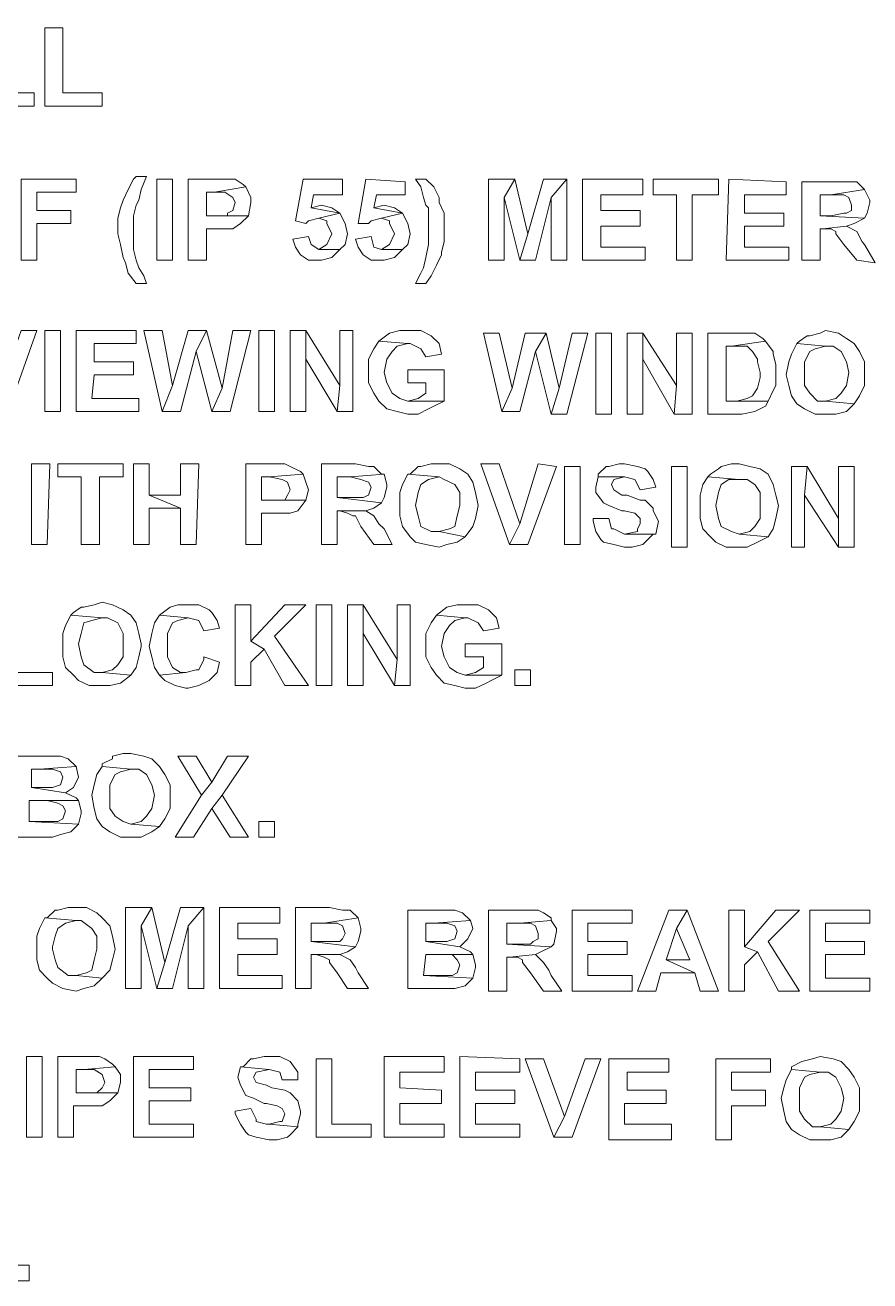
# Model space of a CAD drawing. Header units: inches. Extents: x 0.2 to 10.8, y 0.5 to 8.
# Drawn here: x 4.124 to 4.663, y 1.863 to 2.665 of the extents above; entities that cross this region are included whole.
import ezdxf

# ---------------------------------------------------------------- set-up
doc = ezdxf.new("R2010")
doc.units = ezdxf.units.IN
doc.header["$MEASUREMENT"] = 0
doc.layers.add('PDF_Geometry', color=7, linetype='Continuous')

msp = doc.modelspace()

# ---------------------------------------------------------------- linework, layer by layer
at = {"layer": 'PDF_Geometry', "lineweight": 13}
for points in [[(4.10333, 2.665), (4.09333, 2.665), (4.09333, 2.61333), (4.13, 2.61333), (4.13, 2.62167), (4.10333, 2.62167), (4.10333, 2.665)], [(4.14833, 2.66333), (4.13667, 2.66333), (4.13667, 2.61333), (4.17333, 2.61333), (4.17333, 2.62167), (4.14833, 2.62167), (4.14833, 2.66333)], [(4.15667, 2.56667), (4.12167, 2.56667), (4.12167, 2.515), (4.13167, 2.515), (4.13167, 2.53833), (4.15333, 2.53833), (4.15333, 2.54667), (4.13167, 2.54667), (4.13167, 2.55833), (4.15667, 2.55833), (4.15667, 2.56667)], [(4.20167, 2.56833), (4.195, 2.56833), (4.19333, 2.56667), (4.19, 2.56), (4.18667, 2.55333), (4.185, 2.54833), (4.18333, 2.54167), (4.18333, 2.535), (4.18333, 2.53167), (4.185, 2.525), (4.18667, 2.51667), (4.18833, 2.51333), (4.19, 2.50667), (4.195, 2.5), (4.20167, 2.5), (4.2, 2.505), (4.19667, 2.51), (4.195, 2.515), (4.19333, 2.52167), (4.19333, 2.52667), (4.19333, 2.53333), (4.19333, 2.535), (4.19333, 2.54333), (4.195, 2.55), (4.19667, 2.55333), (4.19833, 2.56), (4.20167, 2.56833)], [(4.20833, 2.515), (4.20833, 2.56667), (4.21833, 2.56667), (4.21833, 2.515), (4.20833, 2.515)], [(4.245, 2.56667), (4.22833, 2.56667), (4.22833, 2.515), (4.24, 2.515), (4.24, 2.535), (4.24667, 2.535), (4.25, 2.535), (4.25667, 2.535), (4.26167, 2.53833), (4.26667, 2.54333), (4.24, 2.54333), (4.24, 2.55833), (4.245, 2.55833), (4.265, 2.56167), (4.26333, 2.56333), (4.25833, 2.56667), (4.255, 2.56667), (4.245, 2.56667)], [(4.32667, 2.56667), (4.30167, 2.56667), (4.29667, 2.54), (4.30333, 2.53833), (4.305, 2.54), (4.31167, 2.54167), (4.325, 2.545), (4.30667, 2.54833), (4.30833, 2.55667), (4.32667, 2.55667), (4.32667, 2.56667)], [(4.36667, 2.565), (4.34167, 2.56667), (4.33667, 2.53833), (4.34333, 2.53833), (4.345, 2.54), (4.35167, 2.54167), (4.365, 2.545), (4.34667, 2.54833), (4.34833, 2.55667), (4.36667, 2.55667), (4.36667, 2.565)], [(4.38, 2.56667), (4.37333, 2.56667), (4.37667, 2.56167), (4.37833, 2.555), (4.38, 2.55), (4.38167, 2.54833), (4.38167, 2.54), (4.38167, 2.53333), (4.38167, 2.53333), (4.38167, 2.525), (4.38167, 2.525), (4.38, 2.51667), (4.38, 2.51667), (4.37833, 2.51), (4.37667, 2.50667), (4.37333, 2.5), (4.38, 2.5), (4.38333, 2.505), (4.38667, 2.51167), (4.39, 2.51833), (4.39, 2.52), (4.39167, 2.52667), (4.39167, 2.53333), (4.39167, 2.53667), (4.39167, 2.545), (4.38833, 2.55167), (4.38833, 2.555), (4.385, 2.56167), (4.38, 2.56667)], [(4.43667, 2.56667), (4.42, 2.56667), (4.42, 2.515), (4.43, 2.515), (4.43, 2.555), (4.43667, 2.56667)], [(4.43667, 2.56667), (4.43, 2.555), (4.44, 2.515), (4.445, 2.53167), (4.43667, 2.56667)], [(4.47, 2.56667), (4.455, 2.56667), (4.445, 2.53167), (4.44, 2.515), (4.45, 2.515), (4.46, 2.555), (4.47, 2.56667)], [(4.47, 2.56667), (4.46, 2.555), (4.46, 2.515), (4.47, 2.515), (4.47, 2.56667)], [(4.51833, 2.56667), (4.48, 2.56667), (4.48, 2.515), (4.52, 2.515), (4.52, 2.52333), (4.49167, 2.52333), (4.49167, 2.53667), (4.51667, 2.53667), (4.51667, 2.54667), (4.49167, 2.54667), (4.49167, 2.55667), (4.51833, 2.55667), (4.51833, 2.56667)], [(4.56667, 2.56667), (4.525, 2.56667), (4.525, 2.55667), (4.54, 2.55667), (4.54, 2.515), (4.55, 2.515), (4.55, 2.55667), (4.56667, 2.55667), (4.56667, 2.56667)], [(4.61, 2.565), (4.57333, 2.56667), (4.57167, 2.515), (4.61167, 2.515), (4.61167, 2.52333), (4.58333, 2.52333), (4.58333, 2.53667), (4.60833, 2.53667), (4.60833, 2.545), (4.58333, 2.545), (4.58333, 2.55667), (4.61, 2.55667), (4.61, 2.565)], [(4.265, 2.56167), (4.245, 2.55833), (4.245, 2.55833), (4.25167, 2.55833), (4.25667, 2.555), (4.25833, 2.55167), (4.25667, 2.54667), (4.25333, 2.545), (4.25333, 2.54333), (4.245, 2.54333), (4.24, 2.54333), (4.26667, 2.54333), (4.26667, 2.54333), (4.26833, 2.55167), (4.26833, 2.555), (4.265, 2.56167)], [(4.64333, 2.565), (4.62, 2.565), (4.62, 2.515), (4.63167, 2.515), (4.63167, 2.535), (4.63333, 2.535), (4.64833, 2.53667), (4.65333, 2.53833), (4.66, 2.54167), (4.63167, 2.54333), (4.63167, 2.55667), (4.63833, 2.55667), (4.66, 2.56), (4.66, 2.56), (4.655, 2.565), (4.65, 2.565), (4.64333, 2.565)], [(4.66, 2.56), (4.63833, 2.55667), (4.64, 2.55667), (4.64667, 2.55667), (4.65, 2.555), (4.65167, 2.55), (4.65167, 2.54667), (4.64833, 2.545), (4.64667, 2.545), (4.63833, 2.54333), (4.63167, 2.54333), (4.66, 2.54167), (4.66167, 2.545), (4.66333, 2.55167), (4.66333, 2.55333), (4.66, 2.56)], [(4.31333, 2.55), (4.30667, 2.54833), (4.325, 2.545), (4.32, 2.54833), (4.31333, 2.55)], [(4.35333, 2.55), (4.34667, 2.54833), (4.365, 2.545), (4.36, 2.54833), (4.35333, 2.55)], [(4.325, 2.545), (4.31167, 2.54167), (4.31667, 2.54), (4.31667, 2.53833), (4.32, 2.53167), (4.32, 2.53167), (4.31667, 2.525), (4.31167, 2.52167), (4.325, 2.52167), (4.32833, 2.525), (4.33, 2.53167), (4.32833, 2.53833), (4.325, 2.545)], [(4.365, 2.545), (4.35167, 2.54167), (4.35667, 2.54), (4.35667, 2.53833), (4.36, 2.53167), (4.36, 2.53167), (4.35667, 2.525), (4.35167, 2.52167), (4.365, 2.52167), (4.36833, 2.525), (4.37, 2.53167), (4.36833, 2.53833), (4.365, 2.545)], [(4.64833, 2.53667), (4.63333, 2.535), (4.63833, 2.535), (4.64167, 2.53333), (4.64167, 2.53167), (4.64667, 2.525), (4.655, 2.515), (4.66667, 2.51333), (4.66, 2.525), (4.65833, 2.52667), (4.655, 2.53333), (4.64833, 2.53667)], [(4.305, 2.53), (4.295, 2.52833), (4.29667, 2.52333), (4.3, 2.51833), (4.305, 2.515), (4.31167, 2.515), (4.31333, 2.515), (4.32, 2.51667), (4.325, 2.52167), (4.31167, 2.52167), (4.30667, 2.525), (4.305, 2.53)], [(4.345, 2.53), (4.335, 2.52833), (4.33667, 2.52333), (4.34, 2.51833), (4.345, 2.515), (4.35167, 2.515), (4.35333, 2.515), (4.36, 2.51667), (4.365, 2.52167), (4.35167, 2.52167), (4.34667, 2.52333), (4.345, 2.53)], [(4.13167, 2.47), (4.12167, 2.47), (4.10833, 2.43167), (4.10167, 2.41833), (4.11333, 2.41833), (4.13167, 2.47)], [(4.13667, 2.41833), (4.13667, 2.47), (4.14667, 2.47), (4.14667, 2.41833), (4.13667, 2.41833)], [(4.195, 2.47), (4.15667, 2.47), (4.15667, 2.41833), (4.19667, 2.41833), (4.19667, 2.42667), (4.16667, 2.42667), (4.16833, 2.44167), (4.19333, 2.44167), (4.19333, 2.45), (4.16833, 2.45), (4.16833, 2.46167), (4.195, 2.46167), (4.195, 2.47)], [(4.21167, 2.47), (4.2, 2.47), (4.21167, 2.41833), (4.21833, 2.435), (4.21167, 2.47)], [(4.24, 2.47), (4.22833, 2.47), (4.21833, 2.435), (4.21167, 2.41833), (4.22333, 2.41833), (4.23333, 2.45667), (4.24, 2.47)], [(4.24, 2.47), (4.23333, 2.45667), (4.24333, 2.41833), (4.25, 2.43333), (4.24, 2.47)], [(4.26833, 2.47), (4.25667, 2.47), (4.25, 2.43333), (4.24333, 2.41833), (4.255, 2.41833), (4.26833, 2.47)], [(4.27333, 2.41833), (4.27333, 2.47), (4.28333, 2.47), (4.28333, 2.41833), (4.27333, 2.41833)], [(4.30333, 2.47), (4.29333, 2.47), (4.29333, 2.41833), (4.30333, 2.41833), (4.30333, 2.45167), (4.30333, 2.47)], [(4.30333, 2.47), (4.30333, 2.45167), (4.32333, 2.41833), (4.325, 2.435), (4.30333, 2.47)], [(4.33333, 2.47), (4.325, 2.47), (4.325, 2.435), (4.32333, 2.41833), (4.33333, 2.41833), (4.33333, 2.47)], [(4.36833, 2.47), (4.36333, 2.47), (4.35667, 2.46833), (4.35, 2.46333), (4.36833, 2.46167), (4.37, 2.46167), (4.37667, 2.45833), (4.37667, 2.45833), (4.38, 2.45333), (4.39, 2.455), (4.38833, 2.46167), (4.38333, 2.46667), (4.38333, 2.46667), (4.37667, 2.47), (4.36833, 2.47)], [(4.635, 2.47), (4.63167, 2.46833), (4.625, 2.46667), (4.62333, 2.46667), (4.61833, 2.46333), (4.61667, 2.46167), (4.635, 2.46), (4.64, 2.46), (4.645, 2.45667), (4.64833, 2.45), (4.65, 2.44333), (4.65, 2.44333), (4.64833, 2.435), (4.645, 2.43), (4.64167, 2.42667), (4.635, 2.425), (4.65333, 2.42333), (4.65667, 2.42833), (4.66, 2.435), (4.66, 2.44333), (4.66, 2.44333), (4.66, 2.45), (4.65667, 2.45667), (4.65333, 2.46167), (4.64833, 2.465), (4.64333, 2.46833), (4.635, 2.47)], [(4.35, 2.46333), (4.34667, 2.45833), (4.34667, 2.45833), (4.34333, 2.45167), (4.34333, 2.44333), (4.34333, 2.43667), (4.34667, 2.43), (4.35, 2.425), (4.355, 2.42), (4.355, 2.42), (4.36167, 2.41833), (4.36833, 2.41667), (4.375, 2.41667), (4.38167, 2.42), (4.385, 2.42167), (4.39167, 2.425), (4.36833, 2.425), (4.36333, 2.42667), (4.35833, 2.43), (4.35833, 2.43), (4.355, 2.43667), (4.35333, 2.44333), (4.355, 2.45167), (4.35833, 2.45667), (4.36167, 2.46), (4.36833, 2.46167), (4.35, 2.46333)], [(4.42667, 2.46833), (4.41667, 2.46833), (4.42833, 2.41833), (4.435, 2.43333), (4.42667, 2.46833)], [(4.45667, 2.46833), (4.44333, 2.46833), (4.435, 2.43333), (4.42833, 2.41833), (4.44, 2.41833), (4.45, 2.45667), (4.45667, 2.46833)], [(4.45667, 2.46833), (4.45, 2.45667), (4.46, 2.41667), (4.465, 2.43333), (4.45667, 2.46833)], [(4.48333, 2.46833), (4.47333, 2.46833), (4.465, 2.43333), (4.46, 2.41667), (4.47, 2.41667), (4.48333, 2.46833)], [(4.48833, 2.41667), (4.48833, 2.46833), (4.49833, 2.46833), (4.49833, 2.41667), (4.48833, 2.41667)], [(4.51833, 2.46833), (4.50833, 2.46833), (4.50833, 2.41667), (4.51833, 2.41667), (4.51833, 2.45167), (4.51833, 2.46833)], [(4.51833, 2.46833), (4.51833, 2.45167), (4.53833, 2.41667), (4.54, 2.435), (4.51833, 2.46833)], [(4.55, 2.46833), (4.54, 2.46833), (4.54, 2.435), (4.53833, 2.41667), (4.55, 2.41667), (4.55, 2.46833)], [(4.58, 2.46833), (4.56, 2.46833), (4.56, 2.41667), (4.58, 2.41667), (4.58167, 2.41667), (4.59, 2.41833), (4.59, 2.41833), (4.59667, 2.42167), (4.59833, 2.425), (4.57167, 2.425), (4.57167, 2.46), (4.575, 2.46), (4.59667, 2.46333), (4.595, 2.465), (4.59, 2.46833), (4.58667, 2.46833), (4.58, 2.46833)], [(4.59667, 2.46333), (4.575, 2.46), (4.57833, 2.46), (4.585, 2.46), (4.58833, 2.45667), (4.59167, 2.45167), (4.59167, 2.45), (4.59333, 2.44333), (4.59333, 2.44), (4.59167, 2.43333), (4.58833, 2.42833), (4.585, 2.42667), (4.57833, 2.425), (4.57167, 2.425), (4.59833, 2.425), (4.60167, 2.43167), (4.60333, 2.435), (4.60333, 2.44167), (4.60333, 2.44833), (4.60167, 2.455), (4.60167, 2.45667), (4.59667, 2.46333)], [(4.61667, 2.46167), (4.61333, 2.455), (4.61167, 2.45), (4.61, 2.44167), (4.61167, 2.435), (4.61333, 2.42833), (4.61667, 2.42333), (4.62167, 2.42), (4.62833, 2.41667), (4.635, 2.41667), (4.64167, 2.41667), (4.64833, 2.41833), (4.65333, 2.42333), (4.65333, 2.42333), (4.635, 2.425), (4.63, 2.425), (4.625, 2.43), (4.625, 2.43), (4.62167, 2.435), (4.62167, 2.44333), (4.62167, 2.44333), (4.62167, 2.45), (4.625, 2.45667), (4.62833, 2.45833), (4.635, 2.46), (4.61667, 2.46167)], [(4.39167, 2.445), (4.36833, 2.445), (4.36833, 2.43667), (4.38, 2.43667), (4.38, 2.43), (4.375, 2.42667), (4.36833, 2.425), (4.39167, 2.425), (4.39167, 2.445)], [(4.12833, 2.33333), (4.12833, 2.385), (4.14, 2.385), (4.13833, 2.33333), (4.12833, 2.33333)], [(4.18667, 2.385), (4.145, 2.385), (4.145, 2.37667), (4.16, 2.37667), (4.16, 2.33333), (4.17167, 2.33333), (4.17167, 2.37667), (4.18667, 2.37667), (4.18667, 2.385)], [(4.20333, 2.385), (4.19333, 2.385), (4.19333, 2.33333), (4.20333, 2.33333), (4.20333, 2.35667), (4.22333, 2.35667), (4.20333, 2.365), (4.20333, 2.385)], [(4.235, 2.385), (4.22333, 2.385), (4.22333, 2.365), (4.20333, 2.365), (4.22333, 2.35667), (4.22333, 2.33333), (4.23333, 2.33333), (4.235, 2.385)], [(4.28167, 2.385), (4.265, 2.385), (4.265, 2.33333), (4.275, 2.33333), (4.275, 2.35333), (4.28167, 2.35333), (4.28667, 2.35333), (4.29333, 2.35333), (4.29833, 2.355), (4.30333, 2.36167), (4.275, 2.36167), (4.275, 2.37667), (4.28, 2.37667), (4.30167, 2.37833), (4.3, 2.38), (4.29333, 2.38333), (4.29, 2.385), (4.28167, 2.385)], [(4.335, 2.385), (4.31333, 2.385), (4.31333, 2.33333), (4.32333, 2.33333), (4.32333, 2.355), (4.325, 2.355), (4.34167, 2.355), (4.34667, 2.35667), (4.35167, 2.36), (4.32333, 2.36333), (4.32333, 2.37667), (4.33167, 2.37667), (4.35333, 2.37833), (4.35167, 2.37833), (4.34667, 2.38333), (4.34333, 2.38333), (4.335, 2.385)], [(4.38833, 2.385), (4.38333, 2.385), (4.37667, 2.38333), (4.375, 2.38333), (4.37, 2.37833), (4.36833, 2.37833), (4.38833, 2.37667), (4.39167, 2.375), (4.39833, 2.37167), (4.40167, 2.36667), (4.40167, 2.35833), (4.40167, 2.35833), (4.4, 2.35167), (4.39833, 2.345), (4.395, 2.34333), (4.38833, 2.34167), (4.405, 2.33833), (4.41, 2.345), (4.41167, 2.35), (4.41333, 2.35833), (4.41333, 2.35833), (4.41167, 2.36667), (4.41, 2.37333), (4.40667, 2.37833), (4.40167, 2.38167), (4.395, 2.385), (4.38833, 2.385)], [(4.42667, 2.385), (4.415, 2.385), (4.43333, 2.33333), (4.44, 2.34667), (4.42667, 2.385)], [(4.46333, 2.38333), (4.45167, 2.385), (4.44, 2.34667), (4.43333, 2.33333), (4.445, 2.33333), (4.46333, 2.38333)], [(4.46833, 2.33333), (4.46833, 2.38333), (4.47833, 2.38333), (4.47833, 2.33333), (4.46833, 2.33333)], [(4.50667, 2.385), (4.50333, 2.385), (4.49667, 2.38333), (4.495, 2.38333), (4.49, 2.37833), (4.49, 2.37667), (4.50667, 2.37667), (4.51333, 2.375), (4.51667, 2.36833), (4.52667, 2.37), (4.525, 2.375), (4.52167, 2.38), (4.52, 2.38167), (4.515, 2.38333), (4.50667, 2.385)], [(4.53667, 2.33167), (4.53667, 2.38333), (4.54667, 2.38333), (4.54667, 2.33167), (4.53667, 2.33167)], [(4.58, 2.385), (4.575, 2.385), (4.56833, 2.38333), (4.56667, 2.38167), (4.56167, 2.37833), (4.56, 2.37667), (4.58, 2.375), (4.585, 2.375), (4.59, 2.37167), (4.59333, 2.36667), (4.59333, 2.35833), (4.59333, 2.35833), (4.59333, 2.35), (4.59, 2.345), (4.58667, 2.34167), (4.58, 2.34), (4.59833, 2.33833), (4.60167, 2.34333), (4.60333, 2.35), (4.605, 2.35833), (4.605, 2.35833), (4.60333, 2.365), (4.60167, 2.37167), (4.59833, 2.37833), (4.59333, 2.38167), (4.58667, 2.38333), (4.58, 2.385)], [(4.62333, 2.38333), (4.61333, 2.38333), (4.61333, 2.33167), (4.62167, 2.33167), (4.62167, 2.365), (4.62333, 2.38333)], [(4.62333, 2.38333), (4.62167, 2.365), (4.64333, 2.33167), (4.64333, 2.35), (4.62333, 2.38333)], [(4.65333, 2.38333), (4.64333, 2.38333), (4.64333, 2.35), (4.64333, 2.33167), (4.65333, 2.33167), (4.65333, 2.38333)], [(4.30167, 2.37833), (4.28, 2.37667), (4.28, 2.37667), (4.28833, 2.375), (4.29167, 2.37333), (4.29333, 2.36833), (4.29167, 2.365), (4.29, 2.36167), (4.28833, 2.36167), (4.28167, 2.36167), (4.275, 2.36167), (4.30333, 2.36167), (4.30333, 2.36167), (4.305, 2.36833), (4.30333, 2.37333), (4.30167, 2.37833)], [(4.35333, 2.37833), (4.33167, 2.37667), (4.33167, 2.37667), (4.33833, 2.375), (4.34333, 2.37333), (4.345, 2.37), (4.34333, 2.365), (4.34, 2.36333), (4.33833, 2.36333), (4.33167, 2.36333), (4.32333, 2.36333), (4.35167, 2.36), (4.35333, 2.36333), (4.355, 2.37), (4.355, 2.37167), (4.35333, 2.37833)], [(4.36833, 2.37833), (4.365, 2.37167), (4.36333, 2.36667), (4.36333, 2.35833), (4.36333, 2.35167), (4.365, 2.345), (4.37, 2.33833), (4.37333, 2.335), (4.38, 2.33333), (4.38833, 2.33167), (4.39333, 2.33333), (4.4, 2.335), (4.405, 2.33833), (4.405, 2.33833), (4.38833, 2.34167), (4.38333, 2.34167), (4.37667, 2.345), (4.37667, 2.345), (4.375, 2.35167), (4.37333, 2.35833), (4.37333, 2.35833), (4.375, 2.36667), (4.37667, 2.37167), (4.38167, 2.375), (4.38833, 2.37667), (4.36833, 2.37833)], [(4.49, 2.37667), (4.48833, 2.37), (4.48833, 2.36667), (4.49333, 2.36), (4.49667, 2.35833), (4.505, 2.355), (4.50667, 2.355), (4.51333, 2.35333), (4.51667, 2.35), (4.51667, 2.34667), (4.515, 2.34333), (4.515, 2.34167), (4.50667, 2.34), (4.525, 2.34), (4.52667, 2.34), (4.52833, 2.34833), (4.52833, 2.34833), (4.525, 2.355), (4.525, 2.35667), (4.52, 2.36167), (4.51667, 2.36167), (4.50833, 2.365), (4.505, 2.365), (4.5, 2.36833), (4.49833, 2.37167), (4.5, 2.375), (4.5, 2.375), (4.50667, 2.37667), (4.49, 2.37667)], [(4.56, 2.37667), (4.55667, 2.37167), (4.555, 2.365), (4.555, 2.35833), (4.555, 2.35), (4.55667, 2.34333), (4.56167, 2.33833), (4.565, 2.335), (4.57167, 2.33167), (4.58, 2.33167), (4.585, 2.33167), (4.59167, 2.335), (4.59833, 2.33833), (4.59833, 2.33833), (4.58, 2.34), (4.575, 2.34167), (4.56833, 2.345), (4.56833, 2.345), (4.56667, 2.35), (4.565, 2.35833), (4.565, 2.35833), (4.56667, 2.36667), (4.56833, 2.37167), (4.57333, 2.375), (4.58, 2.375), (4.56, 2.37667)], [(4.34167, 2.355), (4.325, 2.355), (4.33, 2.35333), (4.33333, 2.35167), (4.335, 2.35167), (4.33833, 2.345), (4.34667, 2.33333), (4.35833, 2.33333), (4.35333, 2.34333), (4.35, 2.34667), (4.34667, 2.35167), (4.34167, 2.355)], [(4.49667, 2.35), (4.48667, 2.35), (4.48667, 2.34833), (4.48833, 2.34167), (4.49167, 2.33667), (4.49333, 2.335), (4.5, 2.33333), (4.50667, 2.33167), (4.51167, 2.33167), (4.51833, 2.33333), (4.52, 2.335), (4.525, 2.34), (4.50667, 2.34), (4.50667, 2.34), (4.5, 2.34333), (4.49833, 2.34333), (4.49667, 2.35)], [(4.11667, 2.295), (4.10667, 2.295), (4.10667, 2.24333), (4.14167, 2.24333), (4.14167, 2.25167), (4.11667, 2.25167), (4.11667, 2.295)], [(4.17333, 2.29667), (4.16833, 2.295), (4.16167, 2.29333), (4.16, 2.29333), (4.155, 2.29), (4.15333, 2.28833), (4.17333, 2.28667), (4.17667, 2.28667), (4.18333, 2.28333), (4.18667, 2.27667), (4.18667, 2.27), (4.18667, 2.27), (4.18667, 2.26167), (4.18333, 2.25667), (4.18, 2.25333), (4.17333, 2.25167), (4.19167, 2.25), (4.195, 2.255), (4.19667, 2.26167), (4.19833, 2.26833), (4.19833, 2.27), (4.19667, 2.27667), (4.195, 2.28333), (4.19167, 2.28833), (4.18667, 2.29167), (4.18, 2.295), (4.17333, 2.29667)], [(4.22833, 2.295), (4.22167, 2.295), (4.21667, 2.29333), (4.21, 2.28833), (4.21, 2.28833), (4.22833, 2.28667), (4.22833, 2.28667), (4.235, 2.285), (4.235, 2.285), (4.23833, 2.27833), (4.24833, 2.28), (4.24667, 2.285), (4.24333, 2.29), (4.24167, 2.29167), (4.235, 2.295), (4.22833, 2.295)], [(4.26833, 2.295), (4.25833, 2.295), (4.25833, 2.24333), (4.26833, 2.24333), (4.26833, 2.25833), (4.27667, 2.26667), (4.26833, 2.27167), (4.26833, 2.295)], [(4.30333, 2.295), (4.29, 2.295), (4.26833, 2.27167), (4.27667, 2.26667), (4.29, 2.24333), (4.305, 2.24333), (4.28333, 2.275), (4.30333, 2.295)], [(4.31, 2.24333), (4.31, 2.295), (4.32, 2.295), (4.32, 2.24333), (4.31, 2.24333)], [(4.34, 2.295), (4.33, 2.295), (4.33, 2.24333), (4.34, 2.24333), (4.34, 2.27667), (4.34, 2.295)], [(4.34, 2.295), (4.34, 2.27667), (4.36, 2.24333), (4.36167, 2.26), (4.34, 2.295)], [(4.37, 2.295), (4.36167, 2.295), (4.36167, 2.26), (4.36, 2.24333), (4.37, 2.24333), (4.37, 2.295)], [(4.405, 2.295), (4.4, 2.295), (4.39333, 2.29333), (4.38667, 2.28833), (4.405, 2.28667), (4.40667, 2.28667), (4.41333, 2.28333), (4.41333, 2.28333), (4.41667, 2.27833), (4.42667, 2.28), (4.425, 2.28667), (4.42, 2.29167), (4.42, 2.29167), (4.41333, 2.295), (4.405, 2.295)], [(4.15333, 2.28833), (4.15, 2.28167), (4.14833, 2.27667), (4.14833, 2.26833), (4.14833, 2.26167), (4.15, 2.255), (4.155, 2.25), (4.15833, 2.24667), (4.165, 2.24333), (4.17333, 2.24333), (4.17833, 2.24333), (4.185, 2.245), (4.19167, 2.25), (4.19167, 2.25), (4.17333, 2.25167), (4.16833, 2.25167), (4.16167, 2.25667), (4.16167, 2.25667), (4.16, 2.26167), (4.15833, 2.27), (4.15833, 2.27), (4.16, 2.27667), (4.16167, 2.28333), (4.16667, 2.285), (4.17333, 2.28667), (4.15333, 2.28833)], [(4.21, 2.28833), (4.20667, 2.28333), (4.205, 2.27667), (4.20333, 2.26833), (4.205, 2.26167), (4.20667, 2.255), (4.21, 2.25), (4.22667, 2.25167), (4.22333, 2.25167), (4.21833, 2.255), (4.21833, 2.255), (4.215, 2.26167), (4.215, 2.27), (4.215, 2.27667), (4.21833, 2.28333), (4.22167, 2.285), (4.22833, 2.28667), (4.21, 2.28833)], [(4.38667, 2.28833), (4.38333, 2.28333), (4.38333, 2.28333), (4.38, 2.27667), (4.38, 2.26833), (4.38, 2.26167), (4.38333, 2.255), (4.38667, 2.25), (4.39167, 2.245), (4.39167, 2.245), (4.39833, 2.24333), (4.405, 2.24167), (4.41167, 2.24167), (4.41833, 2.245), (4.42167, 2.24667), (4.42833, 2.25), (4.405, 2.25), (4.4, 2.25167), (4.395, 2.255), (4.395, 2.255), (4.39167, 2.26167), (4.39, 2.26833), (4.39167, 2.27667), (4.395, 2.28167), (4.39833, 2.285), (4.405, 2.28667), (4.38667, 2.28833)], [(4.42833, 2.27), (4.405, 2.27), (4.405, 2.26167), (4.41667, 2.26167), (4.41667, 2.255), (4.41167, 2.25167), (4.405, 2.25), (4.42833, 2.25), (4.42833, 2.27)], [(4.23833, 2.26167), (4.23833, 2.26), (4.235, 2.25333), (4.23333, 2.25333), (4.22667, 2.25167), (4.21, 2.25), (4.21333, 2.24667), (4.22, 2.24333), (4.22667, 2.24167), (4.22833, 2.24167), (4.235, 2.24333), (4.24167, 2.24667), (4.24167, 2.24667), (4.24667, 2.25167), (4.24833, 2.25833), (4.23833, 2.26167)], [(4.43667, 2.24333), (4.43667, 2.25333), (4.44667, 2.25333), (4.44667, 2.24333), (4.43667, 2.24333)], [(4.13833, 2.19833), (4.11667, 2.19833), (4.11667, 2.14667), (4.135, 2.14667), (4.14167, 2.14667), (4.14667, 2.14833), (4.14667, 2.14833), (4.15333, 2.15), (4.15833, 2.155), (4.12667, 2.15667), (4.12667, 2.17), (4.13667, 2.17), (4.15833, 2.17), (4.15667, 2.17167), (4.15, 2.175), (4.12833, 2.17833), (4.12833, 2.19), (4.13333, 2.19), (4.15667, 2.19167), (4.15167, 2.19667), (4.14667, 2.19833), (4.145, 2.19833), (4.13833, 2.19833)], [(4.19167, 2.2), (4.18667, 2.2), (4.18, 2.19833), (4.18, 2.19667), (4.17333, 2.19333), (4.17333, 2.19167), (4.19167, 2.19), (4.19667, 2.19), (4.20167, 2.18667), (4.205, 2.18), (4.20667, 2.17333), (4.20667, 2.17333), (4.205, 2.165), (4.20167, 2.16), (4.19833, 2.15667), (4.19167, 2.155), (4.21, 2.15333), (4.21333, 2.15833), (4.21667, 2.165), (4.21667, 2.17333), (4.21667, 2.17333), (4.21667, 2.18), (4.21333, 2.18667), (4.21, 2.19167), (4.205, 2.19667), (4.2, 2.19833), (4.19167, 2.2)], [(4.26667, 2.19833), (4.25333, 2.19833), (4.24333, 2.18167), (4.23667, 2.17333), (4.22, 2.14667), (4.23167, 2.14667), (4.24333, 2.165), (4.25, 2.17333), (4.26667, 2.19833)], [(4.23333, 2.19833), (4.22167, 2.19833), (4.23667, 2.17333), (4.24333, 2.18167), (4.23333, 2.19833)], [(4.15667, 2.19167), (4.13333, 2.19), (4.13667, 2.19), (4.14167, 2.19), (4.14667, 2.18833), (4.14833, 2.185), (4.14667, 2.18), (4.14167, 2.17833), (4.14167, 2.17833), (4.135, 2.17833), (4.12833, 2.17833), (4.15, 2.175), (4.155, 2.17833), (4.15833, 2.185), (4.15667, 2.19167)], [(4.17333, 2.19167), (4.17, 2.18667), (4.16833, 2.18), (4.16667, 2.17333), (4.16833, 2.165), (4.17, 2.15833), (4.17333, 2.15333), (4.17833, 2.15), (4.185, 2.14667), (4.19167, 2.14667), (4.19833, 2.14667), (4.205, 2.15), (4.21, 2.15333), (4.21, 2.15333), (4.19167, 2.155), (4.18667, 2.15667), (4.18167, 2.16), (4.18167, 2.16), (4.17833, 2.165), (4.17833, 2.17333), (4.17833, 2.17333), (4.17833, 2.18), (4.18167, 2.18667), (4.185, 2.18833), (4.19167, 2.19), (4.17333, 2.19167)], [(4.25, 2.17333), (4.24333, 2.165), (4.255, 2.14667), (4.26667, 2.14667), (4.25, 2.17333)], [(4.15833, 2.17), (4.13667, 2.17), (4.13833, 2.17), (4.145, 2.16833), (4.14833, 2.16667), (4.15, 2.16333), (4.14833, 2.15833), (4.145, 2.15667), (4.13667, 2.15667), (4.12667, 2.15667), (4.15833, 2.155), (4.16, 2.16167), (4.16, 2.16333), (4.15833, 2.17)], [(4.27333, 2.14667), (4.27333, 2.15667), (4.28333, 2.15667), (4.28333, 2.14667), (4.27333, 2.14667)], [(4.15667, 2.10167), (4.15167, 2.10167), (4.145, 2.1), (4.14333, 2.1), (4.13833, 2.095), (4.13667, 2.095), (4.15667, 2.09333), (4.16, 2.09333), (4.16667, 2.08833), (4.17, 2.08333), (4.17, 2.07667), (4.17, 2.075), (4.16833, 2.06833), (4.16667, 2.06167), (4.16333, 2.06), (4.15667, 2.05833), (4.17333, 2.05667), (4.17833, 2.06167), (4.18, 2.06833), (4.18167, 2.075), (4.18167, 2.075), (4.18, 2.08333), (4.17833, 2.09), (4.17333, 2.095), (4.17, 2.09833), (4.16333, 2.10167), (4.15667, 2.10167)], [(4.205, 2.10167), (4.18833, 2.10167), (4.18833, 2.05), (4.19833, 2.05), (4.19833, 2.09), (4.205, 2.10167)], [(4.205, 2.10167), (4.19833, 2.09), (4.20833, 2.05), (4.21333, 2.06667), (4.205, 2.10167)], [(4.23833, 2.10167), (4.22333, 2.10167), (4.21333, 2.06667), (4.20833, 2.05), (4.21833, 2.05), (4.22833, 2.09), (4.23833, 2.10167)], [(4.23833, 2.10167), (4.22833, 2.09), (4.22833, 2.05), (4.23833, 2.05), (4.23833, 2.10167)], [(4.28667, 2.10167), (4.24833, 2.10167), (4.24833, 2.05), (4.28833, 2.05), (4.28833, 2.05833), (4.26, 2.05833), (4.26, 2.07167), (4.285, 2.07167), (4.285, 2.08167), (4.26, 2.08167), (4.26, 2.09167), (4.28667, 2.09167), (4.28667, 2.10167)], [(4.31833, 2.10167), (4.29667, 2.10167), (4.29667, 2.05), (4.30667, 2.05), (4.30667, 2.07167), (4.31, 2.07167), (4.325, 2.07167), (4.33, 2.07333), (4.335, 2.07667), (4.30667, 2.08), (4.30667, 2.09167), (4.315, 2.09167), (4.33667, 2.095), (4.33667, 2.095), (4.33167, 2.1), (4.32667, 2.1), (4.31833, 2.10167)], [(4.13667, 2.095), (4.13333, 2.08833), (4.13167, 2.08333), (4.13167, 2.075), (4.13167, 2.06833), (4.13333, 2.06167), (4.13833, 2.05667), (4.14167, 2.05333), (4.14833, 2.05), (4.15667, 2.04833), (4.16167, 2.05), (4.16833, 2.05167), (4.17333, 2.05667), (4.17333, 2.05667), (4.15667, 2.05833), (4.15167, 2.05833), (4.145, 2.06333), (4.145, 2.06333), (4.14333, 2.06833), (4.14167, 2.075), (4.14167, 2.07667), (4.14333, 2.08333), (4.145, 2.08833), (4.15, 2.09167), (4.15667, 2.09333), (4.13667, 2.095)], [(4.33667, 2.095), (4.315, 2.09167), (4.31667, 2.09167), (4.32333, 2.09167), (4.32667, 2.09), (4.32833, 2.085), (4.32667, 2.08167), (4.325, 2.08), (4.32333, 2.08), (4.315, 2.08), (4.30667, 2.08), (4.335, 2.07667), (4.33667, 2.08), (4.33833, 2.08667), (4.33833, 2.08833), (4.33667, 2.095)], [(4.39, 2.1), (4.36833, 2.1), (4.36833, 2.05), (4.38667, 2.05), (4.39333, 2.05), (4.39833, 2.05), (4.39833, 2.05), (4.405, 2.05167), (4.41, 2.05667), (4.37833, 2.05833), (4.38, 2.07167), (4.38833, 2.07167), (4.41, 2.07167), (4.40833, 2.07333), (4.40167, 2.07667), (4.38, 2.08), (4.38, 2.09167), (4.385, 2.09167), (4.40833, 2.09333), (4.40333, 2.09833), (4.39833, 2.1), (4.39667, 2.1), (4.39, 2.1)], [(4.40833, 2.09333), (4.385, 2.09167), (4.38833, 2.09167), (4.39333, 2.09167), (4.39833, 2.09), (4.4, 2.08667), (4.39833, 2.08167), (4.39333, 2.08), (4.39333, 2.08), (4.38667, 2.08), (4.38, 2.08), (4.40167, 2.07667), (4.40667, 2.08167), (4.41, 2.08833), (4.40833, 2.09333)], [(4.44333, 2.1), (4.42, 2.1), (4.42, 2.04833), (4.43167, 2.04833), (4.43167, 2.07), (4.43333, 2.07), (4.45, 2.07167), (4.45333, 2.07333), (4.46, 2.07667), (4.43167, 2.07833), (4.43167, 2.09167), (4.44, 2.09167), (4.46, 2.09333), (4.46, 2.095), (4.455, 2.09833), (4.45167, 2.1), (4.44333, 2.1)], [(4.46, 2.09333), (4.44, 2.09167), (4.44, 2.09167), (4.44667, 2.09167), (4.45, 2.09), (4.45167, 2.085), (4.45167, 2.08167), (4.44833, 2.08), (4.44667, 2.07833), (4.43833, 2.07833), (4.43167, 2.07833), (4.46, 2.07667), (4.46167, 2.07833), (4.46333, 2.08667), (4.46333, 2.08833), (4.46, 2.09333)], [(4.51167, 2.1), (4.47333, 2.1), (4.47333, 2.04833), (4.51167, 2.04833), (4.51167, 2.05833), (4.48333, 2.05833), (4.48333, 2.07167), (4.50833, 2.07167), (4.50833, 2.08), (4.48333, 2.08), (4.48333, 2.09167), (4.51167, 2.09167), (4.51167, 2.1)], [(4.54667, 2.1), (4.535, 2.1), (4.515, 2.04833), (4.52667, 2.04833), (4.53, 2.06), (4.55167, 2.06), (4.53333, 2.06833), (4.54, 2.08833), (4.54667, 2.1)], [(4.54667, 2.1), (4.54, 2.08833), (4.54833, 2.06833), (4.53333, 2.06833), (4.55167, 2.06), (4.555, 2.04833), (4.56667, 2.04833), (4.54667, 2.1)], [(4.58333, 2.1), (4.57333, 2.1), (4.57333, 2.04833), (4.58333, 2.04833), (4.58333, 2.065), (4.59167, 2.07333), (4.58333, 2.07667), (4.58333, 2.1)], [(4.61833, 2.1), (4.60333, 2.1), (4.58333, 2.07667), (4.59167, 2.07333), (4.605, 2.04833), (4.61833, 2.04833), (4.59833, 2.08), (4.61833, 2.1)], [(4.66333, 2.1), (4.625, 2.1), (4.625, 2.04833), (4.66333, 2.04833), (4.66333, 2.05667), (4.635, 2.05667), (4.635, 2.07167), (4.66, 2.07167), (4.66, 2.08), (4.635, 2.08), (4.635, 2.09167), (4.66333, 2.09167), (4.66333, 2.1)], [(4.325, 2.07167), (4.31, 2.07167), (4.315, 2.07), (4.31833, 2.06833), (4.31833, 2.06667), (4.32333, 2.06), (4.33, 2.05), (4.34333, 2.05), (4.33667, 2.06), (4.335, 2.06333), (4.33167, 2.06833), (4.325, 2.07167)], [(4.41, 2.07167), (4.38833, 2.07167), (4.39, 2.07167), (4.39667, 2.07167), (4.4, 2.06833), (4.40167, 2.065), (4.4, 2.06), (4.39667, 2.05833), (4.38833, 2.05833), (4.37833, 2.05833), (4.41, 2.05667), (4.41167, 2.06333), (4.41167, 2.065), (4.41, 2.07167)], [(4.45, 2.07167), (4.43333, 2.07), (4.43833, 2.07), (4.44167, 2.06833), (4.44167, 2.06667), (4.44667, 2.06), (4.455, 2.04833), (4.46667, 2.04833), (4.46, 2.05833), (4.45833, 2.06167), (4.455, 2.06667), (4.45, 2.07167)], [(4.125, 1.955), (4.125, 2.00667), (4.135, 2.00667), (4.135, 1.955), (4.125, 1.955)], [(4.16166, 2.00667), (4.145, 2.00667), (4.145, 1.955), (4.155, 1.955), (4.155, 1.975), (4.16333, 1.975), (4.16666, 1.975), (4.17333, 1.975), (4.17833, 1.97833), (4.18333, 1.98333), (4.15666, 1.98333), (4.15666, 1.99833), (4.16166, 1.99833), (4.18166, 2), (4.18, 2.00167), (4.175, 2.005), (4.17166, 2.00667), (4.16166, 2.00667)], [(4.23166, 2.00667), (4.19333, 2.00667), (4.19333, 1.955), (4.23166, 1.955), (4.23166, 1.96333), (4.20333, 1.96333), (4.20333, 1.97833), (4.23, 1.97833), (4.23, 1.98667), (4.20333, 1.98667), (4.20333, 1.99833), (4.23166, 1.99833), (4.23166, 2.00667)], [(4.28, 2.00667), (4.27667, 2.00667), (4.27, 2.005), (4.26833, 2.005), (4.26333, 2), (4.26166, 2), (4.28, 1.99833), (4.28667, 1.99667), (4.28833, 1.99167), (4.29833, 1.99167), (4.29833, 1.99667), (4.29333, 2.00333), (4.29333, 2.00333), (4.28667, 2.00667), (4.28, 2.00667)], [(4.32, 2.005), (4.31, 2.005), (4.31, 1.955), (4.345, 1.955), (4.345, 1.96333), (4.32, 1.96333), (4.32, 2.005)], [(4.39167, 2.00667), (4.35333, 2.00667), (4.35333, 1.955), (4.39167, 1.955), (4.39167, 1.96333), (4.36333, 1.96333), (4.36333, 1.97667), (4.39, 1.97667), (4.39, 1.985), (4.36333, 1.98667), (4.36333, 1.99667), (4.39167, 1.99667), (4.39167, 2.00667)], [(4.44, 2.005), (4.40166, 2.00667), (4.40166, 1.955), (4.44, 1.955), (4.44, 1.96333), (4.41166, 1.96333), (4.41166, 1.97667), (4.43667, 1.97667), (4.43667, 1.985), (4.41166, 1.985), (4.41166, 1.99667), (4.44, 1.99667), (4.44, 2.005)], [(4.455, 2.005), (4.44333, 2.005), (4.46166, 1.955), (4.46833, 1.96833), (4.455, 2.005)], [(4.49166, 2.005), (4.48166, 2.005), (4.46833, 1.96833), (4.46166, 1.955), (4.47333, 1.955), (4.49166, 2.005)], [(4.535, 2.005), (4.49666, 2.005), (4.49666, 1.95333), (4.53666, 1.95333), (4.53666, 1.96333), (4.50666, 1.96333), (4.50666, 1.97667), (4.53333, 1.97667), (4.53333, 1.985), (4.50833, 1.985), (4.50833, 1.99667), (4.535, 1.99667), (4.535, 2.005)], [(4.6, 2.005), (4.565, 2.005), (4.565, 1.95333), (4.575, 1.95333), (4.575, 1.975), (4.59666, 1.975), (4.59666, 1.985), (4.575, 1.985), (4.575, 1.99667), (4.6, 1.99667), (4.6, 2.005)], [(4.63166, 2.00667), (4.62666, 2.005), (4.62, 2.00333), (4.62, 2.00333), (4.61333, 2), (4.61333, 1.99833), (4.63166, 1.99667), (4.63666, 1.99667), (4.64166, 1.99333), (4.645, 1.98667), (4.64666, 1.98), (4.64666, 1.98), (4.645, 1.97167), (4.64166, 1.96667), (4.63833, 1.96333), (4.63166, 1.96167), (4.65, 1.96), (4.65333, 1.965), (4.65666, 1.97167), (4.65666, 1.98), (4.65666, 1.98), (4.65666, 1.98667), (4.65333, 1.99333), (4.65, 1.99833), (4.645, 2.00333), (4.64, 2.005), (4.63166, 2.00667)], [(4.18166, 2), (4.16166, 1.99833), (4.16166, 1.99833), (4.16833, 1.99833), (4.17333, 1.995), (4.175, 1.99), (4.17333, 1.98667), (4.17, 1.98333), (4.16833, 1.98333), (4.16166, 1.98333), (4.15666, 1.98333), (4.18333, 1.98333), (4.18333, 1.98333), (4.185, 1.99), (4.185, 1.995), (4.18166, 2)], [(4.26166, 2), (4.26, 1.99333), (4.26166, 1.98833), (4.265, 1.98167), (4.27, 1.98), (4.27666, 1.97667), (4.27833, 1.97667), (4.285, 1.975), (4.28833, 1.97333), (4.29, 1.97), (4.28833, 1.965), (4.28666, 1.965), (4.28, 1.96333), (4.29833, 1.96167), (4.29833, 1.96333), (4.3, 1.97), (4.3, 1.97167), (4.29833, 1.97833), (4.29833, 1.97833), (4.29333, 1.98333), (4.29, 1.985), (4.28166, 1.98667), (4.27833, 1.98833), (4.27166, 1.99), (4.27, 1.99333), (4.27166, 1.99667), (4.27166, 1.99667), (4.28, 1.99833), (4.26166, 2)], [(4.61333, 1.99833), (4.61, 1.99167), (4.60833, 1.98667), (4.60666, 1.98), (4.60833, 1.97167), (4.61, 1.965), (4.61333, 1.96), (4.61833, 1.95667), (4.625, 1.95333), (4.63166, 1.95333), (4.63833, 1.95333), (4.645, 1.955), (4.65, 1.96), (4.65, 1.96), (4.63166, 1.96167), (4.62666, 1.96167), (4.62166, 1.96667), (4.62166, 1.96667), (4.61833, 1.97167), (4.61833, 1.98), (4.61833, 1.98), (4.61833, 1.98667), (4.62166, 1.99333), (4.625, 1.995), (4.63166, 1.99667), (4.61333, 1.99833)], [(4.26833, 1.97333), (4.25833, 1.97167), (4.25833, 1.97), (4.26166, 1.96333), (4.265, 1.95833), (4.26667, 1.95667), (4.27166, 1.955), (4.28, 1.95333), (4.285, 1.95333), (4.29166, 1.955), (4.29333, 1.95667), (4.29833, 1.96167), (4.28, 1.96333), (4.27833, 1.96333), (4.27166, 1.965), (4.27166, 1.96667), (4.26833, 1.97333)], [(4.11667, 1.86333), (4.11833, 1.87333), (4.12667, 1.87333), (4.12667, 1.86333), (4.11667, 1.86333)]]:
    msp.add_lwpolyline(points, dxfattribs=at)

doc.saveas('drawing.dxf')
